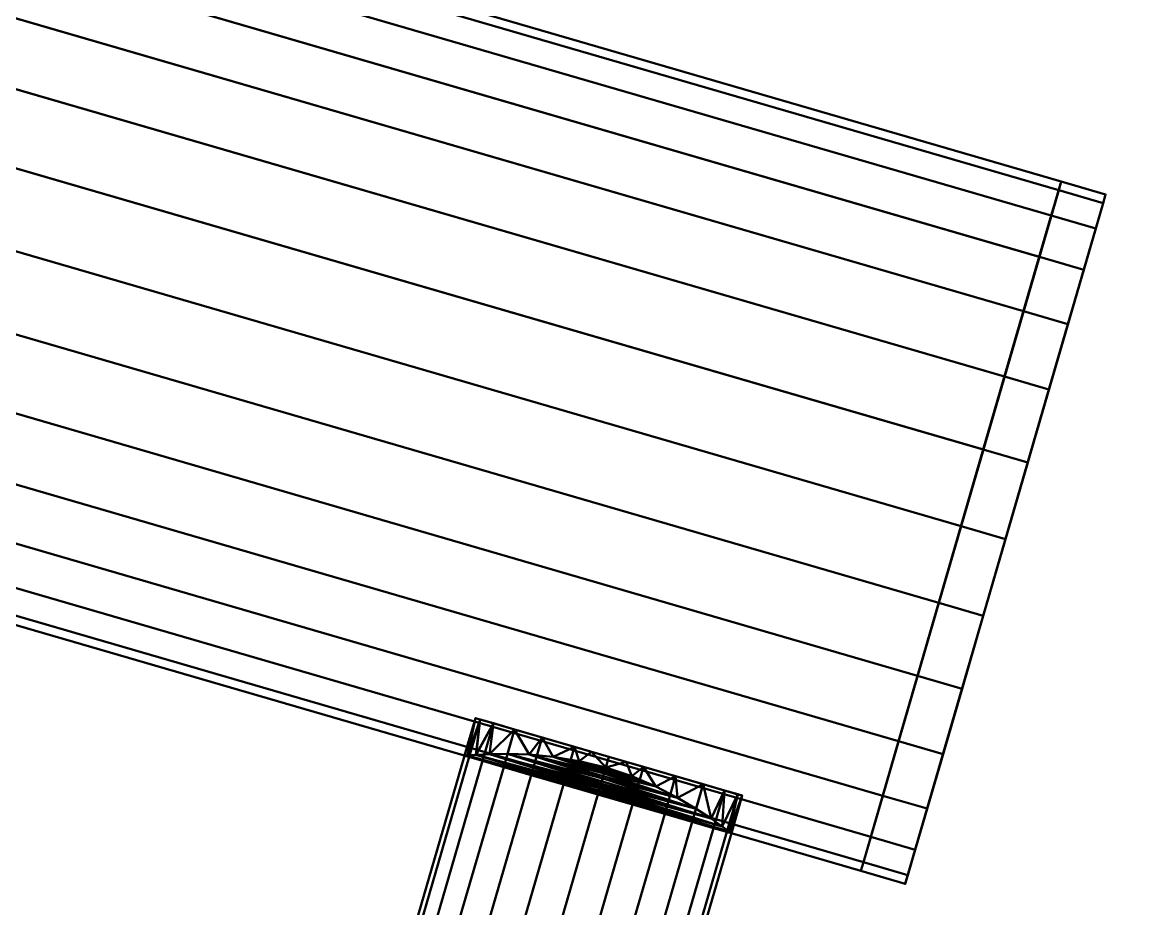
# Model space of a CAD drawing. Header units: inches. Extents: x -1654 to 1344, y -1538 to 36.
# Drawn here: x -820.73 to -796.66, y -402.76 to -383.62 of the extents above; entities that cross this region are included whole.
import ezdxf

# ---------------------------------------------------------------- set-up
doc = ezdxf.new("R2010")
doc.units = ezdxf.units.IN
doc.header["$MEASUREMENT"] = 0
doc.linetypes.add('Center', pattern=[1.25, 0.25, -0.1875, 0.625, -0.1875])
doc.layers.add('M-HVAC-DUCT', color=1, linetype='Center', lineweight=30)
doc.layers.add('M-HVAC-DUCT-SA', color=1, linetype='Continuous', lineweight=50)

# ---------------------------------------------------------------- blocks, each defined once
blk = doc.blocks.new('Round Takeoff - Standard-903725-_3D_')
at = {"layer": 'M-HVAC-DUCT', "color": 8, "linetype": 'Continuous', "lineweight": 50}
mesh = blk.add_polyface(dxfattribs=at)
corners = [(-0.845, 0, 3), (-0.845, 0.776, 2.898), (-0.845, 1.5, 2.598), (-0.845, 2.121, 2.121), (-0.845, 2.598, 1.5), (-0.845, 2.898, 0.776), (-0.845, 3), (-0.845, 2.898, -0.776), (-0.845, 2.598, -1.5), (-0.845, 2.121, -2.121), (-0.845, 1.5, -2.598), (-0.845, 0.776, -2.898), (-0.845, 0, -3), (-0.845, -0.776, -2.898), (-0.845, -1.5, -2.598), (-0.845, -2.121, -2.121), (-0.845, -2.598, -1.5), (-0.845, -2.898, -0.776), (-0.845, -3), (-0.845, -2.898, 0.776), (-0.845, -2.598, 1.5), (-0.845, -2.121, 2.121), (-0.845, -1.5, 2.598), (-0.845, -0.776, 2.898)]
mesh.append_faces([[corners[k] for k in face] for face in [(14, 20, 21)]], dxfattribs={"vtx0": -1, "vtx2": -1, "color": 8})
mesh.append_faces([[corners[k] for k in face] for face in [(21, 12, 13, 14), (12, 5, 6, 7), (12, 23, 0, 1)]], dxfattribs={"vtx0": -1, "vtx3": -1, "color": 8})
mesh.append_faces([[corners[k] for k in face] for face in [(9, 10, 7, 8)]], dxfattribs={"vtx1": -1, "color": 8})
mesh.append_faces([[corners[k] for k in face] for face in [(15, 16, 20, 14), (22, 23, 12, 21), (4, 5, 12, 3), (2, 3, 12, 1)]], dxfattribs={"vtx1": -1, "vtx2": -1, "color": 8})
mesh.append_faces([[corners[k] for k in face] for face in [(16, 17, 19, 20)]], dxfattribs={"vtx1": -1, "vtx3": -1, "color": 8})
mesh.append_faces([[corners[k] for k in face] for face in [(17, 18, 19)]], dxfattribs={"vtx2": -1, "color": 8})
mesh.append_faces([[corners[k] for k in face] for face in [(10, 11, 12, 7)]], dxfattribs={"vtx2": -1, "vtx3": -1, "color": 8})
mesh = blk.add_polyface(dxfattribs=at)
corners = [(-0.845, 3), (0, 3), (0, 2.898, -0.776), (0, 2.598, -1.5), (0, 2.121, -2.121), (0, 1.5, -2.598), (0, 0.776, -2.898), (0, 0, -3), (-0.845, 0, -3), (-0.845, 0.776, -2.898), (-0.845, 1.5, -2.598), (-0.845, 2.121, -2.121), (-0.845, 2.598, -1.5), (-0.845, 2.898, -0.776)]
mesh.append_faces([[corners[k] for k in face] for face in [(1, 2, 13, 0)]], dxfattribs={"vtx1": -1, "color": 8})
mesh.append_faces([[corners[k] for k in face] for face in [(5, 6, 9, 10), (10, 11, 4, 5), (2, 3, 12, 13), (11, 12, 3, 4)]], dxfattribs={"vtx1": -1, "vtx3": -1, "color": 8})
mesh.append_faces([[corners[k] for k in face] for face in [(6, 7, 8, 9)]], dxfattribs={"vtx3": -1, "color": 8})
mesh = blk.add_polyface(dxfattribs=at)
corners = [(-0.845, 0, 3), (0, 0, 3), (0, 0.776, 2.898), (0, 1.5, 2.598), (0, 2.121, 2.121), (0, 2.598, 1.5), (0, 2.898, 0.776), (0, 3), (-0.845, 3), (-0.845, 2.898, 0.776), (-0.845, 2.598, 1.5), (-0.845, 2.121, 2.121), (-0.845, 1.5, 2.598), (-0.845, 0.776, 2.898)]
mesh.append_faces([[corners[k] for k in face] for face in [(1, 2, 13, 0)]], dxfattribs={"vtx1": -1, "color": 8})
mesh.append_faces([[corners[k] for k in face] for face in [(5, 6, 9, 10), (10, 11, 4, 5), (2, 3, 12, 13), (11, 12, 3, 4)]], dxfattribs={"vtx1": -1, "vtx3": -1, "color": 8})
mesh.append_faces([[corners[k] for k in face] for face in [(6, 7, 8, 9)]], dxfattribs={"vtx3": -1, "color": 8})
mesh = blk.add_polyface(dxfattribs=at)
corners = [(4, 0, -3), (0, 0, -3), (0, 0.776, -2.898), (0, 1.5, -2.598), (0, 2.121, -2.121), (0, 2.598, -1.5), (0, 2.898, -0.776), (0, 3), (4, 3), (4, 2.898, -0.776), (4, 2.598, -1.5), (4, 2.121, -2.121), (4, 1.5, -2.598), (4, 0.776, -2.898)]
mesh.append_faces([[corners[k] for k in face] for face in [(2, 13, 0, 1)]], dxfattribs={"vtx0": -1, "color": 8})
mesh.append_faces([[corners[k] for k in face] for face in [(3, 12, 13, 2), (12, 3, 4, 11), (6, 9, 10, 5), (11, 4, 5, 10)]], dxfattribs={"vtx0": -1, "vtx2": -1, "color": 8})
mesh.append_faces([[corners[k] for k in face] for face in [(7, 8, 9, 6)]], dxfattribs={"vtx2": -1, "color": 8})
mesh = blk.add_polyface(dxfattribs=at)
corners = [(4, 3), (0, 3), (0, 2.898, 0.776), (0, 2.598, 1.5), (0, 2.121, 2.121), (0, 1.5, 2.598), (0, 0.776, 2.898), (0, 0, 3), (4, 0, 3), (4, 0.776, 2.898), (4, 1.5, 2.598), (4, 2.121, 2.121), (4, 2.598, 1.5), (4, 2.898, 0.776)]
mesh.append_faces([[corners[k] for k in face] for face in [(2, 13, 0, 1)]], dxfattribs={"vtx0": -1, "color": 8})
mesh.append_faces([[corners[k] for k in face] for face in [(3, 12, 13, 2), (12, 3, 4, 11), (6, 9, 10, 5), (11, 4, 5, 10)]], dxfattribs={"vtx0": -1, "vtx2": -1, "color": 8})
mesh.append_faces([[corners[k] for k in face] for face in [(7, 8, 9, 6)]], dxfattribs={"vtx2": -1, "color": 8})
mesh = blk.add_polyface(dxfattribs=at)
corners = [(4, 0, 3), (4, -0.776, 2.898), (4, -1.5, 2.598), (4, -2.121, 2.121), (4, -2.598, 1.5), (4, -2.898, 0.776), (4, -3), (4, -2.898, -0.776), (4, -2.598, -1.5), (4, -2.121, -2.121), (4, -1.5, -2.598), (4, -0.776, -2.898), (4, 0, -3), (4, 0.776, -2.898), (4, 1.5, -2.598), (4, 2.121, -2.121), (4, 2.598, -1.5), (4, 2.898, -0.776), (4, 3), (4, 2.898, 0.776), (4, 2.598, 1.5), (4, 2.121, 2.121), (4, 1.5, 2.598), (4, 0.776, 2.898)]
mesh.append_faces([[corners[k] for k in face] for face in [(17, 14, 15, 16)]], dxfattribs={"vtx0": -1, "color": 8})
mesh.append_faces([[corners[k] for k in face] for face in [(5, 7, 8, 4)]], dxfattribs={"vtx0": -1, "vtx2": -1, "color": 8})
mesh.append_faces([[corners[k] for k in face] for face in [(4, 8, 9, 10), (12, 1, 2, 3), (12, 19, 20, 21), (12, 21, 22, 23)]], dxfattribs={"vtx0": -1, "vtx3": -1, "color": 8})
mesh.append_faces([[corners[k] for k in face] for face in [(11, 12, 4, 10), (18, 19, 12, 17), (3, 4, 12), (0, 1, 12, 23)]], dxfattribs={"vtx1": -1, "vtx2": -1, "color": 8})
mesh.append_faces([[corners[k] for k in face] for face in [(5, 6, 7)]], dxfattribs={"vtx2": -1, "color": 8})
mesh.append_faces([[corners[k] for k in face] for face in [(12, 13, 14, 17)]], dxfattribs={"vtx2": -1, "vtx3": -1, "color": 8})
mesh = blk.add_polyface(dxfattribs=at)
corners = [(-0.845, -3), (0, -3), (0, -2.898, 0.776), (0, -2.598, 1.5), (0, -2.121, 2.121), (0, -1.5, 2.598), (0, -0.776, 2.898), (0, 0, 3), (-0.845, 0, 3), (-0.845, -0.776, 2.898), (-0.845, -1.5, 2.598), (-0.845, -2.121, 2.121), (-0.845, -2.598, 1.5), (-0.845, -2.898, 0.776)]
mesh.append_faces([[corners[k] for k in face] for face in [(1, 2, 13, 0)]], dxfattribs={"vtx1": -1, "color": 8})
mesh.append_faces([[corners[k] for k in face] for face in [(5, 6, 9, 10), (10, 11, 4, 5), (2, 3, 12, 13), (11, 12, 3, 4)]], dxfattribs={"vtx1": -1, "vtx3": -1, "color": 8})
mesh.append_faces([[corners[k] for k in face] for face in [(6, 7, 8, 9)]], dxfattribs={"vtx3": -1, "color": 8})
mesh = blk.add_polyface(dxfattribs=at)
corners = [(-0.845, 0, -3), (0, 0, -3), (0, -0.776, -2.898), (0, -1.5, -2.598), (0, -2.121, -2.121), (0, -2.598, -1.5), (0, -2.898, -0.776), (0, -3), (-0.845, -3), (-0.845, -2.898, -0.776), (-0.845, -2.598, -1.5), (-0.845, -2.121, -2.121), (-0.845, -1.5, -2.598), (-0.845, -0.776, -2.898)]
mesh.append_faces([[corners[k] for k in face] for face in [(5, 6, 9, 10), (10, 11, 4, 5), (2, 3, 12, 13), (11, 12, 3, 4)]], dxfattribs={"vtx1": -1, "vtx3": -1, "color": 8})
mesh.append_faces([[corners[k] for k in face] for face in [(0, 1, 2, 13)]], dxfattribs={"vtx2": -1, "color": 8})
mesh.append_faces([[corners[k] for k in face] for face in [(6, 7, 8, 9)]], dxfattribs={"vtx3": -1, "color": 8})
mesh = blk.add_polyface(dxfattribs=at)
corners = [(4, 0, 3), (0, 0, 3), (0, -0.776, 2.898), (0, -1.5, 2.598), (0, -2.121, 2.121), (0, -2.598, 1.5), (0, -2.898, 0.776), (0, -3), (4, -3), (4, -2.898, 0.776), (4, -2.598, 1.5), (4, -2.121, 2.121), (4, -1.5, 2.598), (4, -0.776, 2.898)]
mesh.append_faces([[corners[k] for k in face] for face in [(2, 13, 0, 1)]], dxfattribs={"vtx0": -1, "color": 8})
mesh.append_faces([[corners[k] for k in face] for face in [(3, 12, 13, 2), (12, 3, 4, 11), (6, 9, 10, 5), (11, 4, 5, 10)]], dxfattribs={"vtx0": -1, "vtx2": -1, "color": 8})
mesh.append_faces([[corners[k] for k in face] for face in [(7, 8, 9, 6)]], dxfattribs={"vtx2": -1, "color": 8})
mesh = blk.add_polyface(dxfattribs=at)
corners = [(4, -3), (0, -3), (0, -2.898, -0.776), (0, -2.598, -1.5), (0, -2.121, -2.121), (0, -1.5, -2.598), (0, -0.776, -2.898), (0, 0, -3), (4, 0, -3), (4, -0.776, -2.898), (4, -1.5, -2.598), (4, -2.121, -2.121), (4, -2.598, -1.5), (4, -2.898, -0.776)]
mesh.append_faces([[corners[k] for k in face] for face in [(3, 12, 13, 2), (12, 3, 4, 11), (6, 9, 10, 5), (11, 4, 5, 10)]], dxfattribs={"vtx0": -1, "vtx2": -1, "color": 8})
mesh.append_faces([[corners[k] for k in face] for face in [(7, 8, 9, 6)]], dxfattribs={"vtx2": -1, "color": 8})
mesh.append_faces([[corners[k] for k in face] for face in [(13, 0, 1, 2)]], dxfattribs={"vtx3": -1, "color": 8})
blk = doc.blocks.new('Round Endcap - Standard-900143-_3D_')
at = {"layer": 'M-HVAC-DUCT', "color": 8, "linetype": 'Continuous', "lineweight": 50}
mesh = blk.add_polyface(dxfattribs=at)
corners = [(0, 0, 7.75), (0, 1.725, 7.556), (0, 3.363, 6.983), (0, 4.832, 6.059), (0, 6.059, 4.832), (0, 6.983, 3.363), (0, 7.556, 1.725), (0, 7.75), (0, 7.556, -1.725), (0, 6.983, -3.363), (0, 6.059, -4.832), (0, 4.832, -6.059), (0, 3.363, -6.983), (0, 1.725, -7.556), (0, 0, -7.75), (0, -1.725, -7.556), (0, -3.363, -6.983), (0, -4.832, -6.059), (0, -6.059, -4.832), (0, -6.983, -3.363), (0, -7.556, -1.725), (0, -7.75), (0, -7.556, 1.725), (0, -6.983, 3.363), (0, -6.059, 4.832), (0, -4.832, 6.059), (0, -3.363, 6.983), (0, -1.725, 7.556)]
mesh.append_faces([[corners[k] for k in face] for face in [(19, 17, 18)]], dxfattribs={"vtx0": -1, "color": 8})
mesh.append_faces([[corners[k] for k in face] for face in [(14, 20, 0, 1)]], dxfattribs={"vtx0": -1, "vtx1": -1, "vtx3": -1, "color": 8})
mesh.append_faces([[corners[k] for k in face] for face in [(15, 19, 20, 14)]], dxfattribs={"vtx0": -1, "vtx2": -1, "color": 8})
mesh.append_faces([[corners[k] for k in face] for face in [(14, 8, 9, 10), (7, 2, 3, 4)]], dxfattribs={"vtx0": -1, "vtx3": -1, "color": 8})
mesh.append_faces([[corners[k] for k in face] for face in [(21, 22, 20)]], dxfattribs={"vtx1": -1, "color": 8})
mesh.append_faces([[corners[k] for k in face] for face in [(10, 11, 14), (16, 17, 19, 15), (1, 2, 14), (23, 24, 20, 22), (25, 26, 20, 24)]], dxfattribs={"vtx1": -1, "vtx2": -1, "color": 8})
mesh.append_faces([[corners[k] for k in face] for face in [(7, 8, 14, 2)]], dxfattribs={"vtx1": -1, "vtx2": -1, "vtx3": -1, "color": 8})
mesh.append_faces([[corners[k] for k in face] for face in [(12, 13, 14, 11), (5, 6, 7, 4)]], dxfattribs={"vtx2": -1, "color": 8})
mesh.append_faces([[corners[k] for k in face] for face in [(26, 27, 0, 20)]], dxfattribs={"vtx2": -1, "vtx3": -1, "color": 8})
mesh = blk.add_polyface(dxfattribs=at)
corners = [(0, 7.75), (0, 7.556, 1.725), (0, 6.983, 3.363), (0, 6.059, 4.832), (0, 4.832, 6.059), (0, 3.363, 6.983), (0, 1.725, 7.556), (0, 0, 7.75), (1, 0, 7.75), (1, 1.725, 7.556), (1, 3.363, 6.983), (1, 4.832, 6.059), (1, 6.059, 4.832), (1, 6.983, 3.363), (1, 7.556, 1.725), (1, 7.75)]
mesh.append_faces([[corners[k] for k in face] for face in [(1, 14, 15, 0)]], dxfattribs={"vtx0": -1, "color": 8})
mesh.append_faces([[corners[k] for k in face] for face in [(6, 9, 10, 5), (5, 10, 11, 4), (4, 11, 12, 3), (3, 12, 13, 2), (2, 13, 14, 1)]], dxfattribs={"vtx0": -1, "vtx2": -1, "color": 8})
mesh.append_faces([[corners[k] for k in face] for face in [(7, 8, 9, 6)]], dxfattribs={"vtx2": -1, "color": 8})
mesh = blk.add_polyface(dxfattribs=at)
corners = [(0, 0, -7.75), (0, 1.725, -7.556), (0, 3.363, -6.983), (0, 4.832, -6.059), (0, 6.059, -4.832), (0, 6.983, -3.363), (0, 7.556, -1.725), (0, 7.75), (1, 7.75), (1, 7.556, -1.725), (1, 6.983, -3.363), (1, 6.059, -4.832), (1, 4.832, -6.059), (1, 3.363, -6.983), (1, 1.725, -7.556), (1, 0, -7.75)]
mesh.append_faces([[corners[k] for k in face] for face in [(6, 9, 10, 5), (5, 10, 11, 4), (4, 11, 12, 3), (3, 12, 13, 2)]], dxfattribs={"vtx0": -1, "vtx2": -1, "color": 8})
mesh.append_faces([[corners[k] for k in face] for face in [(13, 14, 1, 2)]], dxfattribs={"vtx1": -1, "vtx3": -1, "color": 8})
mesh.append_faces([[corners[k] for k in face] for face in [(7, 8, 9, 6)]], dxfattribs={"vtx2": -1, "color": 8})
mesh.append_faces([[corners[k] for k in face] for face in [(14, 15, 0, 1)]], dxfattribs={"vtx3": -1, "color": 8})
mesh = blk.add_polyface(dxfattribs=at)
corners = [(1, 0, 7.75), (1, -1.725, 7.556), (1, -3.363, 6.983), (1, -4.832, 6.059), (1, -6.059, 4.832), (1, -6.983, 3.363), (1, -7.556, 1.725), (1, -7.75), (1, -7.556, -1.725), (1, -6.983, -3.363), (1, -6.059, -4.832), (1, -4.832, -6.059), (1, -3.363, -6.983), (1, -1.725, -7.556), (1, 0, -7.75), (1, 1.725, -7.556), (1, 3.363, -6.983), (1, 4.832, -6.059), (1, 6.059, -4.832), (1, 6.983, -3.363), (1, 7.556, -1.725), (1, 7.75), (1, 7.556, 1.725), (1, 6.983, 3.363), (1, 6.059, 4.832), (1, 4.832, 6.059), (1, 3.363, 6.983), (1, 1.725, 7.556)]
mesh.append_faces([[corners[k] for k in face] for face in [(7, 4, 5, 6), (1, 27, 0), (22, 20, 21)]], dxfattribs={"vtx0": -1, "color": 8})
mesh.append_faces([[corners[k] for k in face] for face in [(7, 13, 26, 27), (7, 27, 1, 2)]], dxfattribs={"vtx0": -1, "vtx1": -1, "vtx3": -1, "color": 8})
mesh.append_faces([[corners[k] for k in face] for face in [(13, 16, 17)]], dxfattribs={"vtx0": -1, "vtx2": -1, "color": 8})
mesh.append_faces([[corners[k] for k in face] for face in [(13, 19, 20, 26)]], dxfattribs={"vtx0": -1, "vtx2": -1, "vtx3": -1, "color": 8})
mesh.append_faces([[corners[k] for k in face] for face in [(9, 11, 12, 13), (20, 22, 23, 24), (7, 2, 3, 4)]], dxfattribs={"vtx0": -1, "vtx3": -1, "color": 8})
mesh.append_faces([[corners[k] for k in face] for face in [(10, 11, 9)]], dxfattribs={"vtx1": -1, "color": 8})
mesh.append_faces([[corners[k] for k in face] for face in [(18, 19, 13, 17), (8, 9, 13, 7), (25, 26, 20, 24)]], dxfattribs={"vtx1": -1, "vtx2": -1, "color": 8})
mesh.append_faces([[corners[k] for k in face] for face in [(13, 14, 15, 16)]], dxfattribs={"vtx3": -1, "color": 8})
mesh = blk.add_polyface(dxfattribs=at)
corners = [(0, -7.75), (0, -7.556, -1.725), (0, -6.983, -3.363), (0, -6.059, -4.832), (0, -4.832, -6.059), (0, -3.363, -6.983), (0, -1.725, -7.556), (0, 0, -7.75), (1, 0, -7.75), (1, -1.725, -7.556), (1, -3.363, -6.983), (1, -4.832, -6.059), (1, -6.059, -4.832), (1, -6.983, -3.363), (1, -7.556, -1.725), (1, -7.75)]
mesh.append_faces([[corners[k] for k in face] for face in [(1, 14, 15, 0)]], dxfattribs={"vtx0": -1, "color": 8})
mesh.append_faces([[corners[k] for k in face] for face in [(6, 9, 10, 5), (5, 10, 11, 4), (4, 11, 12, 3), (3, 12, 13, 2)]], dxfattribs={"vtx0": -1, "vtx2": -1, "color": 8})
mesh.append_faces([[corners[k] for k in face] for face in [(13, 14, 1, 2)]], dxfattribs={"vtx1": -1, "vtx3": -1, "color": 8})
mesh.append_faces([[corners[k] for k in face] for face in [(7, 8, 9, 6)]], dxfattribs={"vtx2": -1, "color": 8})
mesh = blk.add_polyface(dxfattribs=at)
corners = [(0, 0, 7.75), (0, -1.725, 7.556), (0, -3.363, 6.983), (0, -4.832, 6.059), (0, -6.059, 4.832), (0, -6.983, 3.363), (0, -7.556, 1.725), (0, -7.75), (1, -7.75), (1, -7.556, 1.725), (1, -6.983, 3.363), (1, -6.059, 4.832), (1, -4.832, 6.059), (1, -3.363, 6.983), (1, -1.725, 7.556), (1, 0, 7.75)]
mesh.append_faces([[corners[k] for k in face] for face in [(1, 14, 15, 0)]], dxfattribs={"vtx0": -1, "color": 8})
mesh.append_faces([[corners[k] for k in face] for face in [(6, 9, 10, 5), (5, 10, 11, 4), (4, 11, 12, 3), (3, 12, 13, 2), (2, 13, 14, 1)]], dxfattribs={"vtx0": -1, "vtx2": -1, "color": 8})
mesh.append_faces([[corners[k] for k in face] for face in [(7, 8, 9, 6)]], dxfattribs={"vtx2": -1, "color": 8})

msp = doc.modelspace()

# ---------------------------------------------------------------- linework, layer by layer
at = {"layer": 'M-HVAC-DUCT', "color": 5}
for p, q in [((-836.727, -383.954, 1312), (-800.454, -394.5, 1312.002)), ((-836.727, -383.954, 1312), (-800.454, -394.5, 1312.002)), ((-800.454, -394.5, 1312.002), (-799.494, -394.779, 1312.002)), ((-808.295, -400.291, 1312), (-808.059, -399.48, 1312)), ((-808.295, -400.291, 1312), (-809.412, -404.132, 1312))]:
    msp.add_line(p, q, dxfattribs=at)

# ---------------------------------------------------------------- block references
at = {"layer": 'M-HVAC-DUCT-SA', "color": 8, "rotation": 343.7901312840834}
msp.add_blockref('Round Endcap - Standard-900143-_3D_', (-800.454, -394.5, 1312.002), dxfattribs=at)
at = {"layer": 'M-HVAC-DUCT-SA', "color": 8, "extrusion": (0, 0, -1), "rotation": 286.2098687159166}
msp.add_blockref('Round Takeoff - Standard-903725-_3D_', (808.295, -400.291, -1312), dxfattribs=at)

# ---------------------------------------------------------------- meshes
at = {"layer": 'M-HVAC-DUCT-SA', "color": 8}
mesh = msp.add_polyface(dxfattribs=at)
corners = [(217.678, -463.725, 1340), (218.175, -462.016, 1339.799), (218.647, -460.392, 1339.208), (219.07, -458.936, 1338.255), (219.424, -457.719, 1336.988), (219.69, -456.804, 1335.471), (219.855, -456.236, 1333.78), (219.911, -456.043, 1332), (-798.8, -159.89, 1332), (-798.856, -160.083, 1333.78), (-799.021, -160.651, 1335.471), (-799.287, -161.566, 1336.988), (-799.641, -162.783, 1338.255), (-800.065, -164.239, 1339.208), (-800.537, -165.863, 1339.799), (-801.034, -167.572, 1340)]
mesh.append_faces([[corners[k] for k in face] for face in [(9, 10, 5, 6), (10, 11, 4, 5), (3, 4, 11, 12), (12, 13, 2, 3), (13, 14, 1, 2)]], dxfattribs={"vtx1": -1, "vtx3": -1, "color": 8})
mesh.append_faces([[corners[k] for k in face] for face in [(7, 8, 9, 6)]], dxfattribs={"vtx2": -1, "color": 8})
mesh.append_faces([[corners[k] for k in face] for face in [(14, 15, 0, 1)]], dxfattribs={"vtx3": -1, "color": 8})
mesh = msp.add_polyface(dxfattribs=at)
corners = [(219.911, -456.043, 1332), (219.855, -456.236, 1330.22), (219.69, -456.804, 1328.529), (219.424, -457.719, 1327.012), (219.07, -458.936, 1325.745), (218.647, -460.392, 1324.792), (218.175, -462.016, 1324.201), (217.678, -463.725, 1324), (-801.034, -167.572, 1324), (-800.537, -165.863, 1324.201), (-800.065, -164.239, 1324.792), (-799.641, -162.783, 1325.745), (-799.287, -161.566, 1327.012), (-799.021, -160.651, 1328.529), (-798.856, -160.083, 1330.22), (-798.8, -159.89, 1332)]
mesh.append_faces([[corners[k] for k in face] for face in [(8, 9, 6, 7)]], dxfattribs={"vtx1": -1, "color": 8})
mesh.append_faces([[corners[k] for k in face] for face in [(9, 10, 5, 6), (10, 11, 4, 5), (3, 4, 11, 12), (12, 13, 2, 3), (13, 14, 1, 2)]], dxfattribs={"vtx1": -1, "vtx3": -1, "color": 8})
mesh.append_faces([[corners[k] for k in face] for face in [(14, 15, 0, 1)]], dxfattribs={"vtx3": -1, "color": 8})
mesh = msp.add_polyface(dxfattribs=at)
corners = [(215.444, -471.407, 1332), (215.5, -471.215, 1333.78), (215.666, -470.647, 1335.471), (215.932, -469.731, 1336.988), (216.285, -468.515, 1338.255), (216.709, -467.059, 1339.208), (217.181, -465.435, 1339.799), (217.678, -463.725, 1340), (-801.034, -167.572, 1340), (-801.53, -169.282, 1339.799), (-802.002, -170.905, 1339.208), (-802.426, -172.362, 1338.255), (-802.78, -173.578, 1336.988), (-803.046, -174.493, 1335.471), (-803.211, -175.062, 1333.78), (-803.267, -175.254, 1332)]
mesh.append_faces([[corners[k] for k in face] for face in [(8, 9, 6, 7)]], dxfattribs={"vtx1": -1, "color": 8})
mesh.append_faces([[corners[k] for k in face] for face in [(9, 10, 5, 6), (10, 11, 4, 5), (3, 4, 11, 12), (12, 13, 2, 3), (13, 14, 1, 2)]], dxfattribs={"vtx1": -1, "vtx3": -1, "color": 8})
mesh.append_faces([[corners[k] for k in face] for face in [(14, 15, 0, 1)]], dxfattribs={"vtx3": -1, "color": 8})
mesh = msp.add_polyface(dxfattribs=at)
corners = [(217.678, -463.725, 1324), (217.181, -465.435, 1324.201), (216.709, -467.059, 1324.792), (216.285, -468.515, 1325.745), (215.932, -469.731, 1327.012), (215.666, -470.647, 1328.529), (215.5, -471.215, 1330.22), (215.444, -471.407, 1332), (-803.267, -175.254, 1332), (-803.211, -175.062, 1330.22), (-803.046, -174.493, 1328.529), (-802.78, -173.578, 1327.012), (-802.426, -172.362, 1325.745), (-802.002, -170.905, 1324.792), (-801.53, -169.282, 1324.201), (-801.034, -167.572, 1324)]
mesh.append_faces([[corners[k] for k in face] for face in [(8, 9, 6, 7)]], dxfattribs={"vtx1": -1, "color": 8})
mesh.append_faces([[corners[k] for k in face] for face in [(9, 10, 5, 6), (10, 11, 4, 5), (3, 4, 11, 12), (12, 13, 2, 3), (13, 14, 1, 2)]], dxfattribs={"vtx1": -1, "vtx3": -1, "color": 8})
mesh.append_faces([[corners[k] for k in face] for face in [(14, 15, 0, 1)]], dxfattribs={"vtx3": -1, "color": 8})
mesh = msp.add_polyface(dxfattribs=at)
corners = [(-905.356, -469.106, 1340), (-903.647, -469.603, 1339.799), (-902.023, -470.075, 1339.208), (-900.566, -470.498, 1338.255), (-899.35, -470.852, 1336.988), (-898.435, -471.118, 1335.471), (-897.867, -471.283, 1333.78), (-897.674, -471.339, 1332), (-813.182, -180.703, 1332), (-813.375, -180.647, 1333.78), (-813.943, -180.482, 1335.471), (-814.858, -180.216, 1336.988), (-816.074, -179.862, 1338.255), (-817.531, -179.439, 1339.208), (-819.155, -178.967, 1339.799), (-820.864, -178.47, 1340)]
mesh.append_faces([[corners[k] for k in face] for face in [(9, 10, 5, 6), (10, 11, 4, 5), (3, 4, 11, 12), (12, 13, 2, 3), (13, 14, 1, 2)]], dxfattribs={"vtx1": -1, "vtx3": -1, "color": 8})
mesh.append_faces([[corners[k] for k in face] for face in [(7, 8, 9, 6)]], dxfattribs={"vtx2": -1, "color": 8})
mesh.append_faces([[corners[k] for k in face] for face in [(14, 15, 0, 1)]], dxfattribs={"vtx3": -1, "color": 8})
mesh = msp.add_polyface(dxfattribs=at)
corners = [(-897.674, -471.339, 1332), (-897.867, -471.283, 1330.22), (-898.435, -471.118, 1328.529), (-899.35, -470.852, 1327.012), (-900.566, -470.498, 1325.745), (-902.023, -470.075, 1324.792), (-903.647, -469.603, 1324.201), (-905.356, -469.106, 1324), (-820.864, -178.47, 1324), (-819.155, -178.967, 1324.201), (-817.531, -179.439, 1324.792), (-816.074, -179.862, 1325.745), (-814.858, -180.216, 1327.012), (-813.943, -180.482, 1328.529), (-813.375, -180.647, 1330.22), (-813.182, -180.703, 1332)]
mesh.append_faces([[corners[k] for k in face] for face in [(8, 9, 6, 7)]], dxfattribs={"vtx1": -1, "color": 8})
mesh.append_faces([[corners[k] for k in face] for face in [(9, 10, 5, 6), (10, 11, 4, 5), (3, 4, 11, 12), (12, 13, 2, 3), (13, 14, 1, 2)]], dxfattribs={"vtx1": -1, "vtx3": -1, "color": 8})
mesh.append_faces([[corners[k] for k in face] for face in [(14, 15, 0, 1)]], dxfattribs={"vtx3": -1, "color": 8})
mesh = msp.add_polyface(dxfattribs=at)
corners = [(-715.373, -225.238, 1332), (-716.865, -224.805, 1331.796), (-718.254, -224.401, 1331.196), (-719.447, -224.054, 1330.243), (-720.363, -223.788, 1329), (-720.939, -223.621, 1327.553), (-721.135, -223.564, 1326), (-799.936, -494.625, 1326), (-799.74, -494.682, 1327.553), (-799.164, -494.849, 1329), (-798.249, -495.115, 1330.243), (-797.055, -495.462, 1331.196), (-795.666, -495.866, 1331.796), (-794.175, -496.3, 1332)]
mesh.append_faces([[corners[k] for k in face] for face in [(8, 9, 4, 5), (3, 4, 9, 10), (11, 12, 1, 2), (2, 3, 10, 11)]], dxfattribs={"vtx1": -1, "vtx3": -1, "color": 8})
mesh.append_faces([[corners[k] for k in face] for face in [(6, 7, 8, 5)]], dxfattribs={"vtx2": -1, "color": 8})
mesh.append_faces([[corners[k] for k in face] for face in [(12, 13, 0, 1)]], dxfattribs={"vtx3": -1, "color": 8})
mesh = msp.add_polyface(dxfattribs=at)
corners = [(-721.135, -223.564, 1326), (-720.939, -223.621, 1324.447), (-720.363, -223.788, 1323), (-719.447, -224.054, 1321.757), (-718.254, -224.401, 1320.804), (-716.865, -224.805, 1320.204), (-715.373, -225.238, 1320), (-794.175, -496.3, 1320), (-795.666, -495.866, 1320.204), (-797.055, -495.462, 1320.804), (-798.249, -495.115, 1321.757), (-799.164, -494.849, 1323), (-799.74, -494.682, 1324.447), (-799.936, -494.625, 1326)]
mesh.append_faces([[corners[k] for k in face] for face in [(7, 8, 5, 6)]], dxfattribs={"vtx1": -1, "color": 8})
mesh.append_faces([[corners[k] for k in face] for face in [(8, 9, 4, 5), (3, 4, 9, 10), (11, 12, 1, 2), (2, 3, 10, 11)]], dxfattribs={"vtx1": -1, "vtx3": -1, "color": 8})
mesh.append_faces([[corners[k] for k in face] for face in [(12, 13, 0, 1)]], dxfattribs={"vtx3": -1, "color": 8})
mesh = msp.add_polyface(dxfattribs=at)
corners = [(-834.564, -376.513, 1312), (-834.618, -376.699, 1313.725), (-834.778, -377.249, 1315.363), (-835.036, -378.136, 1316.832), (-835.379, -379.314, 1318.059), (-835.789, -380.725, 1318.983), (-836.246, -382.298, 1319.556), (-836.728, -383.954, 1319.75), (-800.454, -394.499, 1319.752), (-799.973, -392.843, 1319.558), (-799.516, -391.271, 1318.984), (-799.105, -389.86, 1318.061), (-798.763, -388.681, 1316.834), (-798.505, -387.795, 1315.365), (-798.345, -387.244, 1313.726), (-798.291, -387.058, 1312.002)]
mesh.append_faces([[corners[k] for k in face] for face in [(8, 9, 6, 7)]], dxfattribs={"vtx1": -1, "color": 8})
mesh.append_faces([[corners[k] for k in face] for face in [(9, 10, 5, 6), (10, 11, 4, 5), (3, 4, 11, 12), (12, 13, 2, 3), (13, 14, 1, 2)]], dxfattribs={"vtx1": -1, "vtx3": -1, "color": 8})
mesh.append_faces([[corners[k] for k in face] for face in [(14, 15, 0, 1)]], dxfattribs={"vtx3": -1, "color": 8})
mesh = msp.add_polyface(dxfattribs=at)
corners = [(-836.727, -383.955, 1304.25), (-836.246, -382.299, 1304.444), (-835.788, -380.726, 1305.017), (-835.378, -379.315, 1305.941), (-835.036, -378.136, 1307.168), (-834.778, -377.25, 1308.637), (-834.618, -376.699, 1310.275), (-834.564, -376.513, 1312), (-798.291, -387.058, 1312.002), (-798.345, -387.244, 1310.277), (-798.505, -387.795, 1308.639), (-798.762, -388.681, 1307.17), (-799.105, -389.86, 1305.943), (-799.515, -391.271, 1305.019), (-799.972, -392.844, 1304.446), (-800.454, -394.5, 1304.252)]
mesh.append_faces([[corners[k] for k in face] for face in [(8, 9, 6, 7)]], dxfattribs={"vtx1": -1, "color": 8})
mesh.append_faces([[corners[k] for k in face] for face in [(9, 10, 5, 6), (10, 11, 4, 5), (3, 4, 11, 12), (12, 13, 2, 3), (13, 14, 1, 2)]], dxfattribs={"vtx1": -1, "vtx3": -1, "color": 8})
mesh.append_faces([[corners[k] for k in face] for face in [(14, 15, 0, 1)]], dxfattribs={"vtx3": -1, "color": 8})
mesh = msp.add_polyface(dxfattribs=at)
corners = [(-836.728, -383.954, 1319.75), (-837.209, -385.61, 1319.556), (-837.666, -387.183, 1318.983), (-838.077, -388.594, 1318.059), (-838.419, -389.773, 1316.832), (-838.677, -390.659, 1315.363), (-838.837, -391.21, 1313.725), (-838.891, -391.396, 1312), (-802.617, -401.941, 1312.002), (-802.563, -401.755, 1313.726), (-802.403, -401.204, 1315.365), (-802.146, -400.318, 1316.834), (-801.803, -399.139, 1318.061), (-801.393, -397.728, 1318.984), (-800.936, -396.155, 1319.558), (-800.454, -394.499, 1319.752)]
mesh.append_faces([[corners[k] for k in face] for face in [(9, 10, 5, 6), (10, 11, 4, 5), (3, 4, 11, 12), (12, 13, 2, 3), (13, 14, 1, 2)]], dxfattribs={"vtx1": -1, "vtx3": -1, "color": 8})
mesh.append_faces([[corners[k] for k in face] for face in [(7, 8, 9, 6)]], dxfattribs={"vtx2": -1, "color": 8})
mesh.append_faces([[corners[k] for k in face] for face in [(14, 15, 0, 1)]], dxfattribs={"vtx3": -1, "color": 8})
mesh = msp.add_polyface(dxfattribs=at)
corners = [(-838.891, -391.396, 1312), (-838.837, -391.21, 1310.275), (-838.676, -390.659, 1308.637), (-838.419, -389.773, 1307.168), (-838.076, -388.594, 1305.941), (-837.666, -387.183, 1305.017), (-837.208, -385.61, 1304.444), (-836.727, -383.955, 1304.25), (-800.454, -394.5, 1304.252), (-800.935, -396.156, 1304.446), (-801.392, -397.729, 1305.019), (-801.803, -399.14, 1305.943), (-802.145, -400.318, 1307.17), (-802.403, -401.205, 1308.639), (-802.563, -401.755, 1310.277), (-802.617, -401.941, 1312.002)]
mesh.append_faces([[corners[k] for k in face] for face in [(8, 9, 6, 7)]], dxfattribs={"vtx1": -1, "color": 8})
mesh.append_faces([[corners[k] for k in face] for face in [(9, 10, 5, 6), (10, 11, 4, 5), (3, 4, 11, 12), (12, 13, 2, 3), (13, 14, 1, 2)]], dxfattribs={"vtx1": -1, "vtx3": -1, "color": 8})
mesh.append_faces([[corners[k] for k in face] for face in [(14, 15, 0, 1)]], dxfattribs={"vtx3": -1, "color": 8})
mesh = msp.add_polyface(dxfattribs=at)
corners = [(-802.617, -401.941, 1312.002), (-802.563, -401.755, 1310.277), (-802.403, -401.205, 1308.639), (-802.145, -400.318, 1307.17), (-801.803, -399.14, 1305.943), (-801.392, -397.729, 1305.019), (-800.935, -396.156, 1304.446), (-800.454, -394.5, 1304.252), (-799.972, -392.844, 1304.446), (-799.515, -391.271, 1305.019), (-799.105, -389.86, 1305.943), (-798.762, -388.681, 1307.17), (-798.505, -387.795, 1308.639), (-798.345, -387.244, 1310.277), (-798.291, -387.058, 1312.002), (-798.345, -387.244, 1313.726), (-798.505, -387.795, 1315.365), (-798.763, -388.681, 1316.834), (-799.105, -389.86, 1318.061), (-799.516, -391.271, 1318.984), (-799.973, -392.843, 1319.558), (-800.454, -394.499, 1319.752), (-800.936, -396.155, 1319.558), (-801.393, -397.728, 1318.984), (-801.803, -399.139, 1318.061), (-802.146, -400.318, 1316.834), (-802.403, -401.204, 1315.365), (-802.563, -401.755, 1313.726)]
mesh.append_faces([[corners[k] for k in face] for face in [(8, 5, 6, 7), (27, 25, 26), (15, 13, 14)]], dxfattribs={"vtx0": -1, "color": 8})
mesh.append_faces([[corners[k] for k in face] for face in [(5, 20, 23, 1), (20, 5, 9, 17)]], dxfattribs={"vtx0": -1, "vtx1": -1, "vtx2": -1, "vtx3": -1, "color": 8})
mesh.append_faces([[corners[k] for k in face] for face in [(5, 8, 9)]], dxfattribs={"vtx0": -1, "vtx2": -1, "color": 8})
mesh.append_faces([[corners[k] for k in face] for face in [(17, 9, 10, 13)]], dxfattribs={"vtx0": -1, "vtx2": -1, "vtx3": -1, "color": 8})
mesh.append_faces([[corners[k] for k in face] for face in [(22, 23, 20, 21), (19, 20, 17, 18)]], dxfattribs={"vtx1": -1, "color": 8})
mesh.append_faces([[corners[k] for k in face] for face in [(16, 17, 13, 15)]], dxfattribs={"vtx1": -1, "vtx2": -1, "color": 8})
mesh.append_faces([[corners[k] for k in face] for face in [(3, 4, 5), (11, 12, 13, 10)]], dxfattribs={"vtx2": -1, "color": 8})
mesh.append_faces([[corners[k] for k in face] for face in [(1, 2, 3, 5), (27, 0, 1, 23), (23, 24, 25, 27)]], dxfattribs={"vtx2": -1, "vtx3": -1, "color": 8})
mesh = msp.add_polyface(dxfattribs=at)
corners = [(-808.059, -399.48, 1315), (-808.805, -399.263, 1314.898), (-809.5, -399.061, 1314.598), (-810.096, -398.887, 1314.121), (-810.554, -398.754, 1313.5), (-810.842, -398.671, 1312.776), (-810.94, -398.642, 1312), (-811.176, -399.453, 1312.001), (-811.113, -399.448, 1312.592), (-810.929, -399.435, 1313.156), (-810.636, -399.421, 1313.672), (-810.249, -399.415, 1314.122), (-809.784, -399.43, 1314.492), (-809.261, -399.478, 1314.769), (-808.7, -399.57, 1314.941), (-808.127, -399.711, 1315), (-808.432, -399.371, 1314.949)]
mesh.append_faces([[corners[k] for k in face] for face in [(8, 6, 7)]], dxfattribs={"vtx0": -1, "color": 8})
mesh.append_faces([[corners[k] for k in face] for face in [(3, 12, 2), (15, 16, 14), (4, 10, 3), (11, 3, 10)]], dxfattribs={"vtx0": -1, "vtx1": -1, "color": 8})
mesh.append_faces([[corners[k] for k in face] for face in [(1, 13, 14), (2, 12, 13), (3, 11, 12), (5, 8, 9), (9, 4, 5), (8, 5, 6)]], dxfattribs={"vtx0": -1, "vtx2": -1, "color": 8})
mesh.append_faces([[corners[k] for k in face] for face in [(0, 16, 15)]], dxfattribs={"vtx1": -1, "color": 8})
mesh.append_faces([[corners[k] for k in face] for face in [(16, 1, 14), (1, 2, 13), (9, 10, 4)]], dxfattribs={"vtx1": -1, "vtx2": -1, "color": 8})
mesh = msp.add_polyface(dxfattribs=at)
corners = [(-810.94, -398.642, 1312), (-810.842, -398.671, 1311.224), (-810.554, -398.754, 1310.5), (-810.096, -398.887, 1309.879), (-809.5, -399.061, 1309.402), (-808.805, -399.263, 1309.102), (-808.059, -399.48, 1309), (-808.126, -399.71, 1309), (-808.7, -399.569, 1309.059), (-809.261, -399.477, 1309.231), (-809.784, -399.429, 1309.508), (-810.249, -399.414, 1309.878), (-810.636, -399.42, 1310.328), (-810.93, -399.435, 1310.845), (-811.113, -399.448, 1311.409), (-811.176, -399.453, 1312), (-808.432, -399.371, 1309.051)]
mesh.append_faces([[corners[k] for k in face] for face in [(7, 16, 6)]], dxfattribs={"vtx0": -1, "color": 8})
mesh.append_faces([[corners[k] for k in face] for face in [(1, 14, 0), (8, 16, 7), (5, 9, 4), (11, 3, 10)]], dxfattribs={"vtx0": -1, "vtx1": -1, "color": 8})
mesh.append_faces([[corners[k] for k in face] for face in [(13, 1, 2), (12, 2, 3), (3, 11, 12), (5, 8, 9), (4, 9, 10), (8, 5, 16)]], dxfattribs={"vtx0": -1, "vtx2": -1, "color": 8})
mesh.append_faces([[corners[k] for k in face] for face in [(13, 14, 1), (12, 13, 2), (3, 4, 10)]], dxfattribs={"vtx1": -1, "vtx2": -1, "color": 8})
mesh.append_faces([[corners[k] for k in face] for face in [(14, 15, 0)]], dxfattribs={"vtx2": -1, "color": 8})
mesh = msp.add_polyface(dxfattribs=at)
corners = [(-808.059, -399.48, 1309), (-808.805, -399.263, 1309.102), (-809.5, -399.061, 1309.402), (-810.096, -398.887, 1309.879), (-810.554, -398.754, 1310.5), (-810.842, -398.671, 1311.224), (-810.94, -398.642, 1312), (-810.842, -398.671, 1312.776), (-810.554, -398.754, 1313.5), (-810.096, -398.887, 1314.121), (-809.5, -399.061, 1314.598), (-808.805, -399.263, 1314.898), (-808.059, -399.48, 1315), (-807.314, -399.696, 1314.898), (-806.619, -399.898, 1314.598), (-806.023, -400.072, 1314.121), (-805.565, -400.205, 1313.5), (-805.277, -400.288, 1312.776), (-805.179, -400.317, 1312), (-805.277, -400.288, 1311.224), (-805.565, -400.205, 1310.5), (-806.023, -400.072, 1309.879), (-806.619, -399.898, 1309.402), (-807.314, -399.696, 1309.102)]
mesh.append_faces([[corners[k] for k in face] for face in [(14, 20, 21)]], dxfattribs={"vtx0": -1, "vtx2": -1, "color": 8})
mesh.append_faces([[corners[k] for k in face] for face in [(21, 12, 13, 14), (12, 5, 6, 7), (12, 23, 0, 1)]], dxfattribs={"vtx0": -1, "vtx3": -1, "color": 8})
mesh.append_faces([[corners[k] for k in face] for face in [(9, 10, 7, 8)]], dxfattribs={"vtx1": -1, "color": 8})
mesh.append_faces([[corners[k] for k in face] for face in [(15, 16, 20, 14), (22, 23, 12, 21), (4, 5, 12, 3), (2, 3, 12, 1)]], dxfattribs={"vtx1": -1, "vtx2": -1, "color": 8})
mesh.append_faces([[corners[k] for k in face] for face in [(16, 17, 19, 20)]], dxfattribs={"vtx1": -1, "vtx3": -1, "color": 8})
mesh.append_faces([[corners[k] for k in face] for face in [(17, 18, 19)]], dxfattribs={"vtx2": -1, "color": 8})
mesh.append_faces([[corners[k] for k in face] for face in [(10, 11, 12, 7)]], dxfattribs={"vtx2": -1, "vtx3": -1, "color": 8})
mesh = msp.add_polyface(dxfattribs=at)
corners = [(-805.415, -401.128, 1312.002), (-811.176, -399.453, 1312.001), (-811.113, -399.448, 1311.409), (-810.93, -399.435, 1310.845), (-810.636, -399.42, 1310.328), (-810.249, -399.414, 1309.878), (-809.784, -399.429, 1309.508), (-809.261, -399.477, 1309.231), (-808.7, -399.569, 1309.059), (-808.126, -399.71, 1309), (-807.567, -399.898, 1309.059), (-807.044, -400.121, 1309.231), (-806.576, -400.361, 1309.508), (-806.176, -400.598, 1309.878), (-805.852, -400.811, 1310.328), (-805.613, -400.98, 1310.845), (-805.465, -401.09, 1311.409)]
mesh.append_faces([[corners[k] for k in face] for face in [(8, 11, 7), (5, 14, 4), (14, 5, 13)]], dxfattribs={"vtx0": -1, "vtx1": -1, "color": 8})
mesh.append_faces([[corners[k] for k in face] for face in [(8, 10, 11), (7, 11, 12), (6, 12, 13), (12, 6, 7), (13, 5, 6), (4, 14, 15), (3, 15, 16), (2, 16, 0), (16, 2, 3)]], dxfattribs={"vtx0": -1, "vtx2": -1, "color": 8})
mesh.append_faces([[corners[k] for k in face] for face in [(9, 10, 8)]], dxfattribs={"vtx1": -1, "color": 8})
mesh.append_faces([[corners[k] for k in face] for face in [(3, 4, 15)]], dxfattribs={"vtx1": -1, "vtx2": -1, "color": 8})
mesh.append_faces([[corners[k] for k in face] for face in [(0, 1, 2)]], dxfattribs={"vtx2": -1, "color": 8})
mesh = msp.add_polyface(dxfattribs=at)
corners = [(-811.176, -399.453, 1312.001), (-805.415, -401.128, 1312.002), (-805.465, -401.09, 1312.592), (-805.613, -400.981, 1313.156), (-805.853, -400.811, 1313.673), (-806.177, -400.599, 1314.123), (-806.577, -400.362, 1314.492), (-807.045, -400.122, 1314.769), (-807.567, -399.899, 1314.941), (-808.127, -399.711, 1315), (-808.7, -399.57, 1314.941), (-809.261, -399.478, 1314.769), (-809.784, -399.43, 1314.492), (-810.249, -399.415, 1314.122), (-810.636, -399.421, 1313.672), (-810.929, -399.435, 1313.156), (-811.113, -399.448, 1312.592)]
mesh.append_faces([[corners[k] for k in face] for face in [(10, 8, 9)]], dxfattribs={"vtx0": -1, "color": 8})
mesh.append_faces([[corners[k] for k in face] for face in [(4, 15, 3), (0, 2, 16), (8, 11, 7), (13, 6, 12)]], dxfattribs={"vtx0": -1, "vtx1": -1, "color": 8})
mesh.append_faces([[corners[k] for k in face] for face in [(13, 5, 6), (8, 10, 11), (5, 13, 14)]], dxfattribs={"vtx0": -1, "vtx2": -1, "color": 8})
mesh.append_faces([[corners[k] for k in face] for face in [(2, 3, 16), (15, 16, 3), (14, 15, 4), (4, 5, 14), (6, 7, 12), (11, 12, 7)]], dxfattribs={"vtx1": -1, "vtx2": -1, "color": 8})
mesh.append_faces([[corners[k] for k in face] for face in [(0, 1, 2)]], dxfattribs={"vtx2": -1, "color": 8})
mesh = msp.add_polyface(dxfattribs=at)
corners = [(-805.179, -400.317, 1312), (-805.277, -400.288, 1312.776), (-805.565, -400.205, 1313.5), (-806.023, -400.072, 1314.121), (-806.619, -399.898, 1314.598), (-807.314, -399.696, 1314.898), (-808.059, -399.48, 1315), (-808.127, -399.711, 1315), (-807.567, -399.899, 1314.941), (-807.045, -400.122, 1314.769), (-806.577, -400.362, 1314.492), (-806.177, -400.599, 1314.123), (-805.853, -400.811, 1313.673), (-805.613, -400.981, 1313.156), (-805.465, -401.09, 1312.592), (-805.415, -401.128, 1312), (-807.687, -399.588, 1314.949)]
mesh.append_faces([[corners[k] for k in face] for face in [(7, 16, 6)]], dxfattribs={"vtx0": -1, "color": 8})
mesh.append_faces([[corners[k] for k in face] for face in [(1, 14, 0), (8, 16, 7), (5, 9, 4), (11, 3, 10)]], dxfattribs={"vtx0": -1, "vtx1": -1, "color": 8})
mesh.append_faces([[corners[k] for k in face] for face in [(13, 1, 2), (12, 2, 3), (3, 11, 12), (5, 8, 9), (4, 9, 10), (8, 5, 16)]], dxfattribs={"vtx0": -1, "vtx2": -1, "color": 8})
mesh.append_faces([[corners[k] for k in face] for face in [(13, 14, 1), (12, 13, 2), (3, 4, 10)]], dxfattribs={"vtx1": -1, "vtx2": -1, "color": 8})
mesh.append_faces([[corners[k] for k in face] for face in [(14, 15, 0)]], dxfattribs={"vtx2": -1, "color": 8})
mesh = msp.add_polyface(dxfattribs=at)
corners = [(-808.059, -399.48, 1309), (-807.314, -399.696, 1309.102), (-806.619, -399.898, 1309.402), (-806.023, -400.072, 1309.879), (-805.565, -400.205, 1310.5), (-805.277, -400.288, 1311.224), (-805.179, -400.317, 1312), (-805.415, -401.128, 1312), (-805.465, -401.09, 1311.409), (-805.613, -400.98, 1310.845), (-805.852, -400.811, 1310.328), (-806.176, -400.598, 1309.878), (-806.576, -400.361, 1309.508), (-807.044, -400.121, 1309.231), (-807.567, -399.898, 1309.059), (-808.126, -399.71, 1309), (-807.687, -399.588, 1309.051)]
mesh.append_faces([[corners[k] for k in face] for face in [(8, 6, 7)]], dxfattribs={"vtx0": -1, "color": 8})
mesh.append_faces([[corners[k] for k in face] for face in [(3, 12, 2), (15, 16, 14), (4, 10, 3), (11, 3, 10)]], dxfattribs={"vtx0": -1, "vtx1": -1, "color": 8})
mesh.append_faces([[corners[k] for k in face] for face in [(1, 13, 14), (2, 12, 13), (3, 11, 12), (5, 8, 9), (9, 4, 5), (8, 5, 6)]], dxfattribs={"vtx0": -1, "vtx2": -1, "color": 8})
mesh.append_faces([[corners[k] for k in face] for face in [(0, 16, 15)]], dxfattribs={"vtx1": -1, "color": 8})
mesh.append_faces([[corners[k] for k in face] for face in [(16, 1, 14), (1, 2, 13), (9, 10, 4)]], dxfattribs={"vtx1": -1, "vtx2": -1, "color": 8})

doc.saveas('drawing.dxf')
